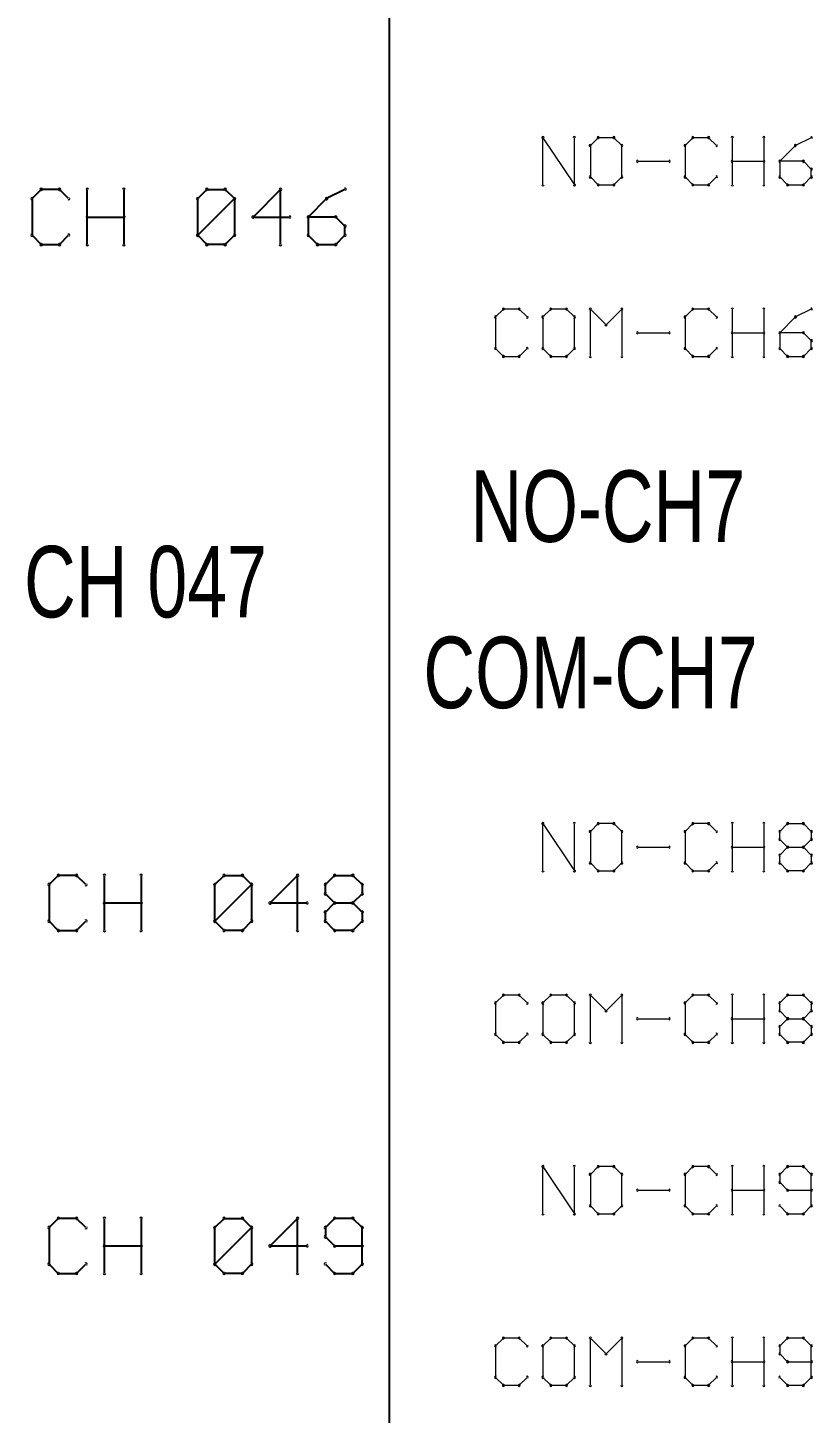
# Paper-space layout 'OUTPUT MODULE' of a CAD drawing. Header units: inches. Extents: x 0.9 to 16.5, y 0.5 to 10.7.
# Drawn here: x 3.678 to 4.593, y 4.04 to 5.656 of the extents above; entities that cross this region are included whole.
import ezdxf

# ---------------------------------------------------------------- set-up
doc = ezdxf.new("R2010")
doc.units = ezdxf.units.IN
doc.header["$MEASUREMENT"] = 0
doc.layers.add('94', color=14, linetype='Continuous')
doc.layers.add('TEXT', color=4, linetype='Continuous')
doc.styles.add('SLDTEXTSTYLE2', font='TXT', dxfattribs={"width": 0.75})

psp = doc.layouts.new('OUTPUT MODULE')

# ---------------------------------------------------------------- linework, layer by layer
at = {"layer": '94', "lineweight": 25}
psp.add_line((4.1, 3.6), (4.1, 7.6), dxfattribs=at)
at = {"layer": 'TEXT', "lineweight": 18}
for p, q in [((4.279, 5.4725), (4.279, 5.5275)), ((4.279, 5.5275), (4.3157, 5.4725)), ((4.3157, 5.4725), (4.3157, 5.5275)), ((4.3434, 5.5275), (4.3343, 5.5184)), ((4.3618, 5.5275), (4.3434, 5.5275)), ((4.371, 5.5184), (4.3618, 5.5275)), ((4.4539, 5.5275), (4.4448, 5.5184)), ((4.4723, 5.5275), (4.4539, 5.5275)), ((4.4815, 5.5184), (4.4723, 5.5275)), ((4.5, 5.4725), (4.5, 5.5275)), ((4.5367, 5.5275), (4.5367, 5.4725)), ((4.592, 5.5275), (4.5736, 5.5184)), ((4.3343, 5.5184), (4.3343, 5.4817)), ((4.371, 5.4817), (4.371, 5.5184)), ((4.4448, 5.5184), (4.4448, 5.4817)), ((4.5736, 5.5184), (4.5553, 5.5)), ((4.3895, 5.5), (4.4262, 5.5)), ((4.5, 5.5), (4.5367, 5.5)), ((4.5553, 5.5), (4.5553, 5.4817)), ((4.5828, 5.5), (4.5553, 5.5)), ((4.592, 5.4908), (4.5828, 5.5)), ((4.3343, 5.4817), (4.3434, 5.4725)), ((4.3618, 5.4725), (4.371, 5.4817)), ((4.4448, 5.4817), (4.4539, 5.4725)), ((4.4723, 5.4725), (4.4815, 5.4817)), ((4.5553, 5.4817), (4.5644, 5.4725)), ((4.5828, 5.4725), (4.592, 5.4817)), ((4.592, 5.4817), (4.592, 5.4908)), ((4.3434, 5.4725), (4.3618, 5.4725)), ((4.4539, 5.4725), (4.4723, 5.4725)), ((4.5644, 5.4725), (4.5828, 5.4725)), ((4.2329, 5.3275), (4.2238, 5.3184)), ((4.2238, 5.3184), (4.2238, 5.2817)), ((4.2513, 5.3275), (4.2329, 5.3275)), ((4.2605, 5.3184), (4.2513, 5.3275)), ((4.2882, 5.3275), (4.279, 5.3184)), ((4.279, 5.3184), (4.279, 5.2817)), ((4.3065, 5.3275), (4.2882, 5.3275)), ((4.3157, 5.3184), (4.3065, 5.3275)), ((4.3157, 5.2817), (4.3157, 5.3184)), ((4.3343, 5.2725), (4.3343, 5.3275)), ((4.3343, 5.3275), (4.3526, 5.3092)), ((4.3526, 5.3092), (4.371, 5.3275)), ((4.371, 5.3275), (4.371, 5.2725)), ((4.4539, 5.3275), (4.4448, 5.3184)), ((4.4448, 5.3184), (4.4448, 5.2817)), ((4.4723, 5.3275), (4.4539, 5.3275)), ((4.4815, 5.3184), (4.4723, 5.3275)), ((4.5, 5.2725), (4.5, 5.3275)), ((4.5367, 5.3275), (4.5367, 5.2725)), ((4.5736, 5.3184), (4.5553, 5.3)), ((4.592, 5.3275), (4.5736, 5.3184)), ((4.3895, 5.3), (4.4262, 5.3)), ((4.5, 5.3), (4.5367, 5.3)), ((4.5553, 5.3), (4.5553, 5.2817)), ((4.5828, 5.3), (4.5553, 5.3)), ((4.592, 5.2908), (4.5828, 5.3)), ((4.592, 5.2817), (4.592, 5.2908)), ((4.2238, 5.2817), (4.2329, 5.2725)), ((4.2329, 5.2725), (4.2513, 5.2725)), ((4.2513, 5.2725), (4.2605, 5.2817)), ((4.279, 5.2817), (4.2882, 5.2725)), ((4.2882, 5.2725), (4.3065, 5.2725)), ((4.3065, 5.2725), (4.3157, 5.2817)), ((4.4448, 5.2817), (4.4539, 5.2725)), ((4.4539, 5.2725), (4.4723, 5.2725)), ((4.4723, 5.2725), (4.4815, 5.2817)), ((4.5553, 5.2817), (4.5644, 5.2725)), ((4.5644, 5.2725), (4.5828, 5.2725)), ((4.5828, 5.2725), (4.592, 5.2817)), ((4.279, 4.6725), (4.279, 4.7275)), ((4.279, 4.7275), (4.3157, 4.6725)), ((4.3157, 4.6725), (4.3157, 4.7275)), ((4.3434, 4.7275), (4.3343, 4.7184)), ((4.3618, 4.7275), (4.3434, 4.7275)), ((4.371, 4.7184), (4.3618, 4.7275)), ((4.4539, 4.7275), (4.4448, 4.7184)), ((4.4723, 4.7275), (4.4539, 4.7275)), ((4.4815, 4.7184), (4.4723, 4.7275)), ((4.5, 4.6725), (4.5, 4.7275)), ((4.5367, 4.7275), (4.5367, 4.6725)), ((4.5553, 4.7184), (4.5644, 4.7275)), ((4.5644, 4.7275), (4.5828, 4.7275)), ((4.5828, 4.7275), (4.592, 4.7184)), ((4.3343, 4.7184), (4.3343, 4.6817)), ((4.371, 4.6817), (4.371, 4.7184)), ((4.4448, 4.7184), (4.4448, 4.6817)), ((4.5553, 4.7092), (4.5553, 4.7184)), ((4.5644, 4.7), (4.5553, 4.7092)), ((4.592, 4.7092), (4.5828, 4.7)), ((4.592, 4.7184), (4.592, 4.7092)), ((4.3895, 4.7), (4.4262, 4.7)), ((4.5, 4.7), (4.5367, 4.7)), ((4.5553, 4.6908), (4.5644, 4.7)), ((4.5553, 4.6817), (4.5553, 4.6908)), ((4.5644, 4.7), (4.5828, 4.7)), ((4.5828, 4.7), (4.592, 4.6908)), ((4.592, 4.6908), (4.592, 4.6817)), ((4.3343, 4.6817), (4.3434, 4.6725)), ((4.3434, 4.6725), (4.3618, 4.6725)), ((4.3618, 4.6725), (4.371, 4.6817)), ((4.4448, 4.6817), (4.4539, 4.6725)), ((4.4539, 4.6725), (4.4723, 4.6725)), ((4.4723, 4.6725), (4.4815, 4.6817)), ((4.5644, 4.6725), (4.5553, 4.6817)), ((4.5828, 4.6725), (4.5644, 4.6725)), ((4.592, 4.6817), (4.5828, 4.6725)), ((4.2329, 4.5275), (4.2238, 4.5184)), ((4.2513, 4.5275), (4.2329, 4.5275)), ((4.2605, 4.5184), (4.2513, 4.5275)), ((4.2882, 4.5275), (4.279, 4.5184)), ((4.3065, 4.5275), (4.2882, 4.5275)), ((4.3157, 4.5184), (4.3065, 4.5275)), ((4.3343, 4.4725), (4.3343, 4.5275)), ((4.3343, 4.5275), (4.3526, 4.5092)), ((4.3526, 4.5092), (4.371, 4.5275)), ((4.371, 4.5275), (4.371, 4.4725)), ((4.4539, 4.5275), (4.4448, 4.5184)), ((4.4723, 4.5275), (4.4539, 4.5275)), ((4.4815, 4.5184), (4.4723, 4.5275)), ((4.5, 4.4725), (4.5, 4.5275)), ((4.5367, 4.5275), (4.5367, 4.4725)), ((4.5553, 4.5184), (4.5644, 4.5275)), ((4.5644, 4.5275), (4.5828, 4.5275)), ((4.5828, 4.5275), (4.592, 4.5184)), ((4.2238, 4.5184), (4.2238, 4.4817)), ((4.279, 4.5184), (4.279, 4.4817)), ((4.3157, 4.4817), (4.3157, 4.5184)), ((4.4448, 4.5184), (4.4448, 4.4817)), ((4.5553, 4.5092), (4.5553, 4.5184)), ((4.5644, 4.5), (4.5553, 4.5092)), ((4.592, 4.5092), (4.5828, 4.5)), ((4.592, 4.5184), (4.592, 4.5092)), ((4.3895, 4.5), (4.4262, 4.5)), ((4.5, 4.5), (4.5367, 4.5)), ((4.5553, 4.4908), (4.5644, 4.5)), ((4.5644, 4.5), (4.5828, 4.5)), ((4.5828, 4.5), (4.592, 4.4908)), ((4.2238, 4.4817), (4.2329, 4.4725)), ((4.2513, 4.4725), (4.2605, 4.4817)), ((4.279, 4.4817), (4.2882, 4.4725)), ((4.3065, 4.4725), (4.3157, 4.4817)), ((4.4448, 4.4817), (4.4539, 4.4725)), ((4.4723, 4.4725), (4.4815, 4.4817)), ((4.5553, 4.4817), (4.5553, 4.4908)), ((4.5644, 4.4725), (4.5553, 4.4817)), ((4.592, 4.4817), (4.5828, 4.4725)), ((4.592, 4.4908), (4.592, 4.4817)), ((4.2329, 4.4725), (4.2513, 4.4725)), ((4.2882, 4.4725), (4.3065, 4.4725)), ((4.4539, 4.4725), (4.4723, 4.4725)), ((4.5828, 4.4725), (4.5644, 4.4725)), ((4.279, 4.2725), (4.279, 4.3275)), ((4.279, 4.3275), (4.3157, 4.2725)), ((4.3157, 4.2725), (4.3157, 4.3275)), ((4.3434, 4.3275), (4.3343, 4.3184)), ((4.3343, 4.3184), (4.3343, 4.2817)), ((4.3618, 4.3275), (4.3434, 4.3275)), ((4.371, 4.3184), (4.3618, 4.3275)), ((4.371, 4.2817), (4.371, 4.3184)), ((4.4539, 4.3275), (4.4448, 4.3184)), ((4.4448, 4.3184), (4.4448, 4.2817)), ((4.4723, 4.3275), (4.4539, 4.3275)), ((4.4815, 4.3184), (4.4723, 4.3275)), ((4.5, 4.2725), (4.5, 4.3275)), ((4.5367, 4.3275), (4.5367, 4.2725)), ((4.5644, 4.3275), (4.5553, 4.3184)), ((4.5553, 4.3184), (4.5553, 4.3092)), ((4.5828, 4.3275), (4.5644, 4.3275)), ((4.592, 4.3184), (4.5828, 4.3275)), ((4.592, 4.2817), (4.592, 4.3184)), ((4.3895, 4.3), (4.4262, 4.3)), ((4.5, 4.3), (4.5367, 4.3)), ((4.5553, 4.3092), (4.5644, 4.3)), ((4.5644, 4.3), (4.592, 4.3)), ((4.3343, 4.2817), (4.3434, 4.2725)), ((4.3434, 4.2725), (4.3618, 4.2725)), ((4.3618, 4.2725), (4.371, 4.2817)), ((4.4448, 4.2817), (4.4539, 4.2725)), ((4.4539, 4.2725), (4.4723, 4.2725)), ((4.4723, 4.2725), (4.4815, 4.2817)), ((4.5553, 4.2817), (4.5644, 4.2725)), ((4.5644, 4.2725), (4.5828, 4.2725)), ((4.5828, 4.2725), (4.592, 4.2817)), ((4.2329, 4.1275), (4.2238, 4.1184)), ((4.2513, 4.1275), (4.2329, 4.1275)), ((4.2605, 4.1184), (4.2513, 4.1275)), ((4.2882, 4.1275), (4.279, 4.1184)), ((4.3065, 4.1275), (4.2882, 4.1275)), ((4.3157, 4.1184), (4.3065, 4.1275)), ((4.3343, 4.0725), (4.3343, 4.1275)), ((4.3343, 4.1275), (4.3526, 4.1092)), ((4.3526, 4.1092), (4.371, 4.1275)), ((4.371, 4.1275), (4.371, 4.0725)), ((4.4539, 4.1275), (4.4448, 4.1184)), ((4.4723, 4.1275), (4.4539, 4.1275)), ((4.4815, 4.1184), (4.4723, 4.1275)), ((4.5, 4.0725), (4.5, 4.1275)), ((4.5367, 4.1275), (4.5367, 4.0725)), ((4.5644, 4.1275), (4.5553, 4.1184)), ((4.5828, 4.1275), (4.5644, 4.1275)), ((4.592, 4.1184), (4.5828, 4.1275)), ((4.2238, 4.1184), (4.2238, 4.0817)), ((4.279, 4.1184), (4.279, 4.0817)), ((4.3157, 4.0817), (4.3157, 4.1184)), ((4.4448, 4.1184), (4.4448, 4.0817)), ((4.5553, 4.1184), (4.5553, 4.1092)), ((4.5553, 4.1092), (4.5644, 4.1)), ((4.592, 4.0817), (4.592, 4.1184)), ((4.3895, 4.1), (4.4262, 4.1)), ((4.5, 4.1), (4.5367, 4.1)), ((4.5644, 4.1), (4.592, 4.1)), ((4.2238, 4.0817), (4.2329, 4.0725)), ((4.2329, 4.0725), (4.2513, 4.0725)), ((4.2513, 4.0725), (4.2605, 4.0817)), ((4.279, 4.0817), (4.2882, 4.0725)), ((4.2882, 4.0725), (4.3065, 4.0725)), ((4.3065, 4.0725), (4.3157, 4.0817)), ((4.4448, 4.0817), (4.4539, 4.0725)), ((4.4539, 4.0725), (4.4723, 4.0725)), ((4.4723, 4.0725), (4.4815, 4.0817)), ((4.5553, 4.0817), (4.5644, 4.0725)), ((4.5644, 4.0725), (4.5828, 4.0725)), ((4.5828, 4.0725), (4.592, 4.0817))]:
    psp.add_line(p, q, dxfattribs=at)
at = {"layer": 'TEXT', "lineweight": 25}
for p, q in [((3.6937, 5.4671), (3.683, 5.4564)), ((3.715, 5.4671), (3.6937, 5.4671)), ((3.7257, 5.4564), (3.715, 5.4671)), ((3.7475, 5.403), (3.7475, 5.4671)), ((3.7902, 5.4671), (3.7902, 5.403)), ((3.8764, 5.4564), (3.887, 5.4671)), ((3.887, 5.4671), (3.9084, 5.4671)), ((3.9084, 5.4671), (3.9191, 5.4564)), ((3.9728, 5.4671), (3.9408, 5.435)), ((3.9728, 5.403), (3.9728, 5.4671)), ((4.048, 5.4671), (4.0266, 5.4564)), ((3.683, 5.4564), (3.683, 5.4137)), ((3.8764, 5.4137), (3.8764, 5.4564)), ((3.8764, 5.4137), (3.9191, 5.4564)), ((3.9191, 5.4564), (3.9191, 5.4137)), ((4.0266, 5.4564), (4.0053, 5.435)), ((3.7475, 5.435), (3.7902, 5.435)), ((3.9408, 5.435), (3.9835, 5.435)), ((4.0053, 5.435), (4.0053, 5.4137)), ((4.0373, 5.435), (4.0053, 5.435)), ((4.048, 5.4244), (4.0373, 5.435)), ((3.683, 5.4137), (3.6937, 5.403)), ((3.715, 5.403), (3.7257, 5.4137)), ((3.887, 5.403), (3.8764, 5.4137)), ((3.9191, 5.4137), (3.9084, 5.403)), ((4.0053, 5.4137), (4.016, 5.403)), ((4.0373, 5.403), (4.048, 5.4137)), ((4.048, 5.4137), (4.048, 5.4244)), ((3.6937, 5.403), (3.715, 5.403)), ((3.9084, 5.403), (3.887, 5.403)), ((4.016, 5.403), (4.0373, 5.403)), ((3.7137, 4.6671), (3.703, 4.6564)), ((3.703, 4.6564), (3.703, 4.6137)), ((3.735, 4.6671), (3.7137, 4.6671)), ((3.7457, 4.6564), (3.735, 4.6671)), ((3.7675, 4.603), (3.7675, 4.6671)), ((3.8102, 4.6671), (3.8102, 4.603)), ((3.8964, 4.6564), (3.907, 4.6671)), ((3.8964, 4.6137), (3.8964, 4.6564)), ((3.8964, 4.6137), (3.9391, 4.6564)), ((3.907, 4.6671), (3.9284, 4.6671)), ((3.9284, 4.6671), (3.9391, 4.6564)), ((3.9391, 4.6564), (3.9391, 4.6137)), ((3.9928, 4.6671), (3.9608, 4.635)), ((3.9928, 4.603), (3.9928, 4.6671)), ((4.0253, 4.6564), (4.036, 4.6671)), ((4.0253, 4.6457), (4.0253, 4.6564)), ((4.036, 4.6671), (4.0573, 4.6671)), ((4.0573, 4.6671), (4.068, 4.6564)), ((4.068, 4.6564), (4.068, 4.6457)), ((4.036, 4.635), (4.0253, 4.6457)), ((4.068, 4.6457), (4.0573, 4.635)), ((3.7675, 4.635), (3.8102, 4.635)), ((3.9608, 4.635), (4.0035, 4.635)), ((4.0253, 4.6244), (4.036, 4.635)), ((4.0253, 4.6137), (4.0253, 4.6244)), ((4.036, 4.635), (4.0573, 4.635)), ((4.0573, 4.635), (4.068, 4.6244)), ((4.068, 4.6244), (4.068, 4.6137)), ((3.703, 4.6137), (3.7137, 4.603)), ((3.735, 4.603), (3.7457, 4.6137)), ((3.907, 4.603), (3.8964, 4.6137)), ((3.9391, 4.6137), (3.9284, 4.603)), ((4.036, 4.603), (4.0253, 4.6137)), ((4.068, 4.6137), (4.0573, 4.603)), ((3.7137, 4.603), (3.735, 4.603)), ((3.9284, 4.603), (3.907, 4.603)), ((4.0573, 4.603), (4.036, 4.603)), ((3.7137, 4.2671), (3.703, 4.2564)), ((3.735, 4.2671), (3.7137, 4.2671)), ((3.7457, 4.2564), (3.735, 4.2671)), ((3.7675, 4.203), (3.7675, 4.2671)), ((3.8102, 4.2671), (3.8102, 4.203)), ((3.8964, 4.2564), (3.907, 4.2671)), ((3.907, 4.2671), (3.9284, 4.2671)), ((3.9284, 4.2671), (3.9391, 4.2564)), ((3.9928, 4.2671), (3.9608, 4.235)), ((3.9928, 4.203), (3.9928, 4.2671)), ((4.036, 4.2671), (4.0253, 4.2564)), ((4.0573, 4.2671), (4.036, 4.2671)), ((4.068, 4.2564), (4.0573, 4.2671)), ((3.703, 4.2564), (3.703, 4.2137)), ((3.8964, 4.2137), (3.8964, 4.2564)), ((3.8964, 4.2137), (3.9391, 4.2564)), ((3.9391, 4.2564), (3.9391, 4.2137)), ((4.0253, 4.2564), (4.0253, 4.2457)), ((4.068, 4.2137), (4.068, 4.2564)), ((3.7675, 4.235), (3.8102, 4.235)), ((3.9608, 4.235), (4.0035, 4.235)), ((4.0253, 4.2457), (4.036, 4.235)), ((4.036, 4.235), (4.068, 4.235)), ((3.703, 4.2137), (3.7137, 4.203)), ((3.7137, 4.203), (3.735, 4.203)), ((3.735, 4.203), (3.7457, 4.2137)), ((3.907, 4.203), (3.8964, 4.2137)), ((3.9284, 4.203), (3.907, 4.203)), ((3.9391, 4.2137), (3.9284, 4.203)), ((4.0253, 4.2137), (4.036, 4.203)), ((4.036, 4.203), (4.0573, 4.203)), ((4.0573, 4.203), (4.068, 4.2137))]:
    psp.add_line(p, q, dxfattribs=at)
at = {"layer": 'TEXT', "lineweight": 18}
for centre, radius, start, end in [((4.279, 5.5275), 0.00125, 0, 180), ((4.279, 5.5275), 0.00125, 33.6774, 213.6774), ((4.3157, 5.5275), 0.00125, 0, 180), ((4.3434, 5.5275), 0.00125, 90, 270), ((4.3434, 5.5275), 0.00125, 315, 135), ((4.3618, 5.5275), 0.00125, 45.0162, 225.0162), ((4.3618, 5.5275), 0.00125, 270, 90), ((4.4539, 5.5275), 0.00125, 90, 270), ((4.4539, 5.5275), 0.00125, 315, 135), ((4.4723, 5.5275), 0.00125, 45, 225), ((4.4723, 5.5275), 0.00125, 270, 90), ((4.5, 5.5275), 0.00125, 0, 180), ((4.5367, 5.5275), 0.00125, 0, 180), ((4.592, 5.5275), 0.00125, 296.5651, 116.5651), ((4.3343, 5.5184), 0.00125, 0, 180), ((4.3343, 5.5184), 0.00125, 135.0162, 315.0162), ((4.371, 5.5184), 0.00125, 0, 180), ((4.371, 5.5184), 0.00125, 224.9838, 44.9838), ((4.4448, 5.5184), 0.00125, 0, 180), ((4.4448, 5.5184), 0.00125, 135.0162, 315.0162), ((4.4815, 5.5184), 0.00125, 224.9838, 44.9838), ((4.5736, 5.5184), 0.00125, 116.5855, 296.5855), ((4.5736, 5.5184), 0.00125, 315, 135), ((4.3895, 5.5), 0.00125, 90, 270), ((4.4262, 5.5), 0.00125, 270, 90), ((4.5, 5.5), 0.00125, 90, 270), ((4.5367, 5.5), 0.00125, 270, 90), ((4.5553, 5.5), 0.00125, 0, 180), ((4.5553, 5.5), 0.00125, 90, 270), ((4.5553, 5.5), 0.00125, 135, 315), ((4.5828, 5.5), 0.00125, 44.9838, 224.9838), ((4.5828, 5.5), 0.00125, 270, 90), ((4.3343, 5.4817), 0.00125, 44.9838, 224.9838), ((4.3343, 5.4817), 0.00125, 180, 0), ((4.371, 5.4817), 0.00125, 180, 0), ((4.371, 5.4817), 0.00125, 315.0162, 135.0162), ((4.4448, 5.4817), 0.00125, 44.9838, 224.9838), ((4.4448, 5.4817), 0.00125, 180, 0), ((4.4815, 5.4817), 0.00125, 315.0162, 135.0162), ((4.5553, 5.4817), 0.00125, 45, 225), ((4.5553, 5.4817), 0.00125, 180, 0), ((4.592, 5.4908), 0.00125, 0, 180), ((4.592, 5.4817), 0.00125, 180, 0), ((4.592, 5.4908), 0.00125, 225.0162, 45.0162), ((4.592, 5.4817), 0.00125, 315, 135), ((3.6937, 5.4671), 0.0015, 90, 270), ((3.6937, 5.4671), 0.0015, 315, 135), ((3.715, 5.4671), 0.0015, 45, 225), ((3.715, 5.4671), 0.0015, 270, 90), ((3.7475, 5.4671), 0.0015, 0, 180), ((3.7902, 5.4671), 0.0015, 0, 180), ((3.887, 5.4671), 0.0015, 90, 270), ((3.887, 5.4671), 0.0015, 315, 135), ((3.9084, 5.4671), 0.0015, 45, 225), ((3.9084, 5.4671), 0.0015, 270, 90), ((3.9728, 5.4671), 0.0015, 0, 180), ((3.9728, 5.4671), 0.0015, 315, 135), ((4.048, 5.4671), 0.0015, 296.5736, 116.5736), ((4.279, 5.4725), 0.00125, 180, 0), ((4.3157, 5.4725), 0.00125, 180, 0), ((4.3157, 5.4725), 0.00125, 213.6774, 33.6774), ((4.3434, 5.4725), 0.00125, 90, 270), ((4.3434, 5.4725), 0.00125, 225, 45), ((4.3618, 5.4725), 0.00125, 134.9838, 314.9838), ((4.3618, 5.4725), 0.00125, 270, 90), ((4.4539, 5.4725), 0.00125, 90, 270), ((4.4539, 5.4725), 0.00125, 225, 45), ((4.4723, 5.4725), 0.00125, 135, 315), ((4.4723, 5.4725), 0.00125, 270, 90), ((4.5, 5.4725), 0.00125, 180, 0), ((4.5367, 5.4725), 0.00125, 180, 0), ((4.5644, 5.4725), 0.00125, 90, 270), ((4.5644, 5.4725), 0.00125, 225, 45), ((4.5828, 5.4725), 0.00125, 135, 315), ((4.5828, 5.4725), 0.00125, 270, 90), ((3.683, 5.4564), 0.0015, 0, 180), ((3.683, 5.4564), 0.0015, 135, 315), ((3.7257, 5.4564), 0.0015, 225, 45), ((3.8764, 5.4564), 0.0015, 0, 180), ((3.8764, 5.4564), 0.0015, 135, 315), ((3.9191, 5.4564), 0.0015, 0, 180), ((3.9191, 5.4564), 0.0015, 315, 135), ((3.9191, 5.4564), 0.0015, 225, 45), ((4.0266, 5.4564), 0.0015, 116.548, 296.548), ((4.0266, 5.4564), 0.0015, 314.9865, 134.9865), ((3.7475, 5.435), 0.0015, 90, 270), ((3.7902, 5.435), 0.0015, 270, 90), ((3.9408, 5.435), 0.0015, 90, 270), ((3.9408, 5.435), 0.0015, 135.0135, 315.0135), ((3.9835, 5.435), 0.0015, 270, 90), ((4.0053, 5.435), 0.0015, 0, 180), ((4.0053, 5.435), 0.0015, 90, 270), ((4.0053, 5.435), 0.0015, 135.0135, 315.0135), ((4.0373, 5.435), 0.0015, 45, 225), ((4.0373, 5.435), 0.0015, 270, 90), ((3.683, 5.4137), 0.0015, 44.9865, 224.9865), ((3.683, 5.4137), 0.0015, 180, 0), ((3.7257, 5.4137), 0.0015, 315.0135, 135.0135), ((3.8764, 5.4137), 0.0015, 44.9865, 224.9865), ((3.8764, 5.4137), 0.0015, 135.0135, 315.0135), ((3.8764, 5.4137), 0.0015, 180, 0), ((3.9191, 5.4137), 0.0015, 180, 0), ((3.9191, 5.4137), 0.0015, 315.0135, 135.0135), ((4.0053, 5.4137), 0.0015, 44.9865, 224.9865), ((4.0053, 5.4137), 0.0015, 180, 0), ((4.048, 5.4244), 0.0015, 0, 180), ((4.048, 5.4137), 0.0015, 180, 0), ((4.048, 5.4244), 0.0015, 224.9865, 44.9865), ((4.048, 5.4137), 0.0015, 315.0135, 135.0135), ((3.6937, 5.403), 0.0015, 90, 270), ((3.6937, 5.403), 0.0015, 225.0135, 45.0135), ((3.715, 5.403), 0.0015, 134.9865, 314.9865), ((3.715, 5.403), 0.0015, 270, 90), ((3.7475, 5.403), 0.0015, 180, 0), ((3.7902, 5.403), 0.0015, 180, 0), ((3.887, 5.403), 0.0015, 90, 270), ((3.887, 5.403), 0.0015, 225.0135, 45.0135), ((3.9084, 5.403), 0.0015, 134.9865, 314.9865), ((3.9084, 5.403), 0.0015, 270, 90), ((3.9728, 5.403), 0.0015, 180, 0), ((4.016, 5.403), 0.0015, 90, 270), ((4.016, 5.403), 0.0015, 225.0135, 45.0135), ((4.0373, 5.403), 0.0015, 134.9865, 314.9865), ((4.0373, 5.403), 0.0015, 270, 90), ((4.2238, 5.3184), 0.00125, 0, 180), ((4.2238, 5.3184), 0.00125, 135, 315), ((4.2329, 5.3275), 0.00125, 90, 270), ((4.2329, 5.3275), 0.00125, 315, 135), ((4.2513, 5.3275), 0.00125, 45, 225), ((4.2513, 5.3275), 0.00125, 270, 90), ((4.2605, 5.3184), 0.00125, 225, 45), ((4.279, 5.3184), 0.00125, 0, 180), ((4.279, 5.3184), 0.00125, 135.0162, 315.0162), ((4.2882, 5.3275), 0.00125, 90, 270), ((4.2882, 5.3275), 0.00125, 315, 135), ((4.3065, 5.3275), 0.00125, 45, 225), ((4.3065, 5.3275), 0.00125, 270, 90), ((4.3157, 5.3184), 0.00125, 0, 180), ((4.3157, 5.3184), 0.00125, 224.9838, 44.9838), ((4.3343, 5.3275), 0.00125, 0, 180), ((4.3343, 5.3275), 0.00125, 45, 225), ((4.371, 5.3275), 0.00125, 0, 180), ((4.371, 5.3275), 0.00125, 315, 135), ((4.4448, 5.3184), 0.00125, 0, 180), ((4.4448, 5.3184), 0.00125, 135.0162, 315.0162), ((4.4539, 5.3275), 0.00125, 90, 270), ((4.4539, 5.3275), 0.00125, 315, 135), ((4.4723, 5.3275), 0.00125, 45, 225), ((4.4723, 5.3275), 0.00125, 270, 90), ((4.4815, 5.3184), 0.00125, 224.9838, 44.9838), ((4.5, 5.3275), 0.00125, 0, 180), ((4.5367, 5.3275), 0.00125, 0, 180), ((4.5736, 5.3184), 0.00125, 116.5855, 296.5855), ((4.5736, 5.3184), 0.00125, 315, 135), ((4.592, 5.3275), 0.00125, 296.5651, 116.5651), ((4.3526, 5.3092), 0.00125, 135, 315), ((4.3526, 5.3092), 0.00125, 225, 45), ((4.3895, 5.3), 0.00125, 90, 270), ((4.4262, 5.3), 0.00125, 270, 90), ((4.5, 5.3), 0.00125, 90, 270), ((4.5367, 5.3), 0.00125, 270, 90), ((4.5553, 5.3), 0.00125, 0, 180), ((4.5553, 5.3), 0.00125, 90, 270), ((4.5553, 5.3), 0.00125, 135, 315), ((4.5828, 5.3), 0.00125, 44.9838, 224.9838), ((4.5828, 5.3), 0.00125, 270, 90), ((4.592, 5.2908), 0.00125, 0, 180), ((4.592, 5.2908), 0.00125, 225.0162, 45.0162), ((4.2238, 5.2817), 0.00125, 45, 225), ((4.2238, 5.2817), 0.00125, 180, 0), ((4.2329, 5.2725), 0.00125, 90, 270), ((4.2329, 5.2725), 0.00125, 225, 45), ((4.2513, 5.2725), 0.00125, 135, 315), ((4.2513, 5.2725), 0.00125, 270, 90), ((4.2605, 5.2817), 0.00125, 315, 135), ((4.279, 5.2817), 0.00125, 44.9838, 224.9838), ((4.279, 5.2817), 0.00125, 180, 0), ((4.2882, 5.2725), 0.00125, 90, 270), ((4.2882, 5.2725), 0.00125, 225, 45), ((4.3065, 5.2725), 0.00125, 135, 315), ((4.3065, 5.2725), 0.00125, 270, 90), ((4.3157, 5.2817), 0.00125, 180, 0), ((4.3157, 5.2817), 0.00125, 315.0162, 135.0162), ((4.3343, 5.2725), 0.00125, 180, 0), ((4.371, 5.2725), 0.00125, 180, 0), ((4.4448, 5.2817), 0.00125, 44.9838, 224.9838), ((4.4448, 5.2817), 0.00125, 180, 0), ((4.4539, 5.2725), 0.00125, 90, 270), ((4.4539, 5.2725), 0.00125, 225, 45), ((4.4723, 5.2725), 0.00125, 135, 315), ((4.4723, 5.2725), 0.00125, 270, 90), ((4.4815, 5.2817), 0.00125, 315.0162, 135.0162), ((4.5, 5.2725), 0.00125, 180, 0), ((4.5367, 5.2725), 0.00125, 180, 0), ((4.5553, 5.2817), 0.00125, 45, 225), ((4.5553, 5.2817), 0.00125, 180, 0), ((4.5644, 5.2725), 0.00125, 90, 270), ((4.5644, 5.2725), 0.00125, 225, 45), ((4.5828, 5.2725), 0.00125, 135, 315), ((4.5828, 5.2725), 0.00125, 270, 90), ((4.592, 5.2817), 0.00125, 180, 0), ((4.592, 5.2817), 0.00125, 315, 135), ((4.279, 4.7275), 0.00125, 0, 180), ((4.279, 4.7275), 0.00125, 33.6774, 213.6774), ((4.3157, 4.7275), 0.00125, 0, 180), ((4.3343, 4.7184), 0.00125, 0, 180), ((4.3343, 4.7184), 0.00125, 135.0162, 315.0162), ((4.3434, 4.7275), 0.00125, 90, 270), ((4.3434, 4.7275), 0.00125, 315, 135), ((4.3618, 4.7275), 0.00125, 45.0162, 225.0162), ((4.3618, 4.7275), 0.00125, 270, 90), ((4.371, 4.7184), 0.00125, 0, 180), ((4.371, 4.7184), 0.00125, 224.9838, 44.9838), ((4.4448, 4.7184), 0.00125, 0, 180), ((4.4448, 4.7184), 0.00125, 135.0162, 315.0162), ((4.4539, 4.7275), 0.00125, 90, 270), ((4.4539, 4.7275), 0.00125, 315, 135), ((4.4723, 4.7275), 0.00125, 45, 225), ((4.4723, 4.7275), 0.00125, 270, 90), ((4.4815, 4.7184), 0.00125, 224.9838, 44.9838), ((4.5, 4.7275), 0.00125, 0, 180), ((4.5367, 4.7275), 0.00125, 0, 180), ((4.5553, 4.7184), 0.00125, 0, 180), ((4.5553, 4.7184), 0.00125, 135, 315), ((4.5644, 4.7275), 0.00125, 90, 270), ((4.5644, 4.7275), 0.00125, 315, 135), ((4.5828, 4.7275), 0.00125, 45, 225), ((4.5828, 4.7275), 0.00125, 270, 90), ((4.592, 4.7184), 0.00125, 0, 180), ((4.592, 4.7184), 0.00125, 225, 45), ((4.5553, 4.7092), 0.00125, 45.0162, 225.0162), ((4.5553, 4.7092), 0.00125, 180, 0), ((4.592, 4.7092), 0.00125, 180, 0), ((4.592, 4.7092), 0.00125, 314.9838, 134.9838), ((4.3895, 4.7), 0.00125, 90, 270), ((4.4262, 4.7), 0.00125, 270, 90), ((4.5, 4.7), 0.00125, 90, 270), ((4.5367, 4.7), 0.00125, 270, 90), ((4.5553, 4.6908), 0.00125, 0, 180), ((4.5553, 4.6908), 0.00125, 134.9838, 314.9838), ((4.5644, 4.7), 0.00125, 90, 270), ((4.5644, 4.7), 0.00125, 315.0162, 135.0162), ((4.5644, 4.7), 0.00125, 224.9838, 44.9838), ((4.5828, 4.7), 0.00125, 44.9838, 224.9838), ((4.5828, 4.7), 0.00125, 135.0162, 315.0162), ((4.5828, 4.7), 0.00125, 270, 90), ((4.592, 4.6908), 0.00125, 0, 180), ((4.592, 4.6908), 0.00125, 225.0162, 45.0162), ((4.279, 4.6725), 0.00125, 180, 0), ((4.3157, 4.6725), 0.00125, 180, 0), ((4.3157, 4.6725), 0.00125, 213.6774, 33.6774), ((4.3343, 4.6817), 0.00125, 44.9838, 224.9838), ((4.3343, 4.6817), 0.00125, 180, 0), ((4.3434, 4.6725), 0.00125, 90, 270), ((4.3434, 4.6725), 0.00125, 225, 45), ((4.3618, 4.6725), 0.00125, 134.9838, 314.9838), ((4.3618, 4.6725), 0.00125, 270, 90), ((4.371, 4.6817), 0.00125, 180, 0), ((4.371, 4.6817), 0.00125, 315.0162, 135.0162), ((4.4448, 4.6817), 0.00125, 44.9838, 224.9838), ((4.4448, 4.6817), 0.00125, 180, 0), ((4.4539, 4.6725), 0.00125, 90, 270), ((4.4539, 4.6725), 0.00125, 225, 45), ((4.4723, 4.6725), 0.00125, 135, 315), ((4.4723, 4.6725), 0.00125, 270, 90), ((4.4815, 4.6817), 0.00125, 315.0162, 135.0162), ((4.5, 4.6725), 0.00125, 180, 0), ((4.5367, 4.6725), 0.00125, 180, 0), ((4.5553, 4.6817), 0.00125, 45, 225), ((4.5553, 4.6817), 0.00125, 180, 0), ((4.5644, 4.6725), 0.00125, 90, 270), ((4.5644, 4.6725), 0.00125, 225, 45), ((4.5828, 4.6725), 0.00125, 135, 315), ((4.5828, 4.6725), 0.00125, 270, 90), ((4.592, 4.6817), 0.00125, 180, 0), ((4.592, 4.6817), 0.00125, 315, 135), ((3.703, 4.6564), 0.0015, 0, 180), ((3.703, 4.6564), 0.0015, 135, 315), ((3.7137, 4.6671), 0.0015, 90, 270), ((3.7137, 4.6671), 0.0015, 315, 135), ((3.735, 4.6671), 0.0015, 45, 225), ((3.735, 4.6671), 0.0015, 270, 90), ((3.7457, 4.6564), 0.0015, 225, 45), ((3.7675, 4.6671), 0.0015, 0, 180), ((3.8102, 4.6671), 0.0015, 0, 180), ((3.8964, 4.6564), 0.0015, 0, 180), ((3.8964, 4.6564), 0.0015, 135, 315), ((3.907, 4.6671), 0.0015, 90, 270), ((3.907, 4.6671), 0.0015, 315, 135), ((3.9284, 4.6671), 0.0015, 45, 225), ((3.9284, 4.6671), 0.0015, 270, 90), ((3.9391, 4.6564), 0.0015, 0, 180), ((3.9391, 4.6564), 0.0015, 315, 135), ((3.9391, 4.6564), 0.0015, 225, 45), ((3.9928, 4.6671), 0.0015, 0, 180), ((3.9928, 4.6671), 0.0015, 315, 135), ((4.0253, 4.6564), 0.0015, 0, 180), ((4.0253, 4.6564), 0.0015, 135, 315), ((4.036, 4.6671), 0.0015, 90, 270), ((4.036, 4.6671), 0.0015, 315, 135), ((4.0573, 4.6671), 0.0015, 45, 225), ((4.0573, 4.6671), 0.0015, 270, 90), ((4.068, 4.6564), 0.0015, 0, 180), ((4.068, 4.6564), 0.0015, 225, 45), ((4.0253, 4.6457), 0.0015, 45, 225), ((4.0253, 4.6457), 0.0015, 180, 0), ((4.068, 4.6457), 0.0015, 180, 0), ((4.068, 4.6457), 0.0015, 315, 135), ((3.7675, 4.635), 0.0015, 90, 270), ((3.8102, 4.635), 0.0015, 270, 90), ((3.9608, 4.635), 0.0015, 90, 270), ((3.9608, 4.635), 0.0015, 135.0135, 315.0135), ((4.0035, 4.635), 0.0015, 270, 90), ((4.0253, 4.6244), 0.0015, 0, 180), ((4.0253, 4.6244), 0.0015, 135.0135, 315.0135), ((4.036, 4.635), 0.0015, 90, 270), ((4.036, 4.635), 0.0015, 315, 135), ((4.036, 4.635), 0.0015, 225, 45), ((4.0573, 4.635), 0.0015, 45, 225), ((4.0573, 4.635), 0.0015, 135, 315), ((4.0573, 4.635), 0.0015, 270, 90), ((4.068, 4.6244), 0.0015, 0, 180), ((4.068, 4.6244), 0.0015, 224.9865, 44.9865), ((3.703, 4.6137), 0.0015, 44.9865, 224.9865), ((3.703, 4.6137), 0.0015, 180, 0), ((3.7457, 4.6137), 0.0015, 315.0135, 135.0135), ((3.8964, 4.6137), 0.0015, 44.9865, 224.9865), ((3.8964, 4.6137), 0.0015, 135.0135, 315.0135), ((3.8964, 4.6137), 0.0015, 180, 0), ((3.9391, 4.6137), 0.0015, 180, 0), ((3.9391, 4.6137), 0.0015, 315.0135, 135.0135), ((4.0253, 4.6137), 0.0015, 44.9865, 224.9865), ((4.0253, 4.6137), 0.0015, 180, 0), ((4.068, 4.6137), 0.0015, 180, 0), ((4.068, 4.6137), 0.0015, 315.0135, 135.0135), ((3.7137, 4.603), 0.0015, 90, 270), ((3.7137, 4.603), 0.0015, 225.0135, 45.0135), ((3.735, 4.603), 0.0015, 134.9865, 314.9865), ((3.735, 4.603), 0.0015, 270, 90), ((3.7675, 4.603), 0.0015, 180, 0), ((3.8102, 4.603), 0.0015, 180, 0), ((3.907, 4.603), 0.0015, 90, 270), ((3.907, 4.603), 0.0015, 225.0135, 45.0135), ((3.9284, 4.603), 0.0015, 134.9865, 314.9865), ((3.9284, 4.603), 0.0015, 270, 90), ((3.9928, 4.603), 0.0015, 180, 0), ((4.036, 4.603), 0.0015, 90, 270), ((4.036, 4.603), 0.0015, 225.0135, 45.0135), ((4.0573, 4.603), 0.0015, 134.9865, 314.9865), ((4.0573, 4.603), 0.0015, 270, 90), ((4.2329, 4.5275), 0.00125, 90, 270), ((4.2329, 4.5275), 0.00125, 315, 135), ((4.2513, 4.5275), 0.00125, 45, 225), ((4.2513, 4.5275), 0.00125, 270, 90), ((4.2882, 4.5275), 0.00125, 90, 270), ((4.2882, 4.5275), 0.00125, 315, 135), ((4.3065, 4.5275), 0.00125, 45, 225), ((4.3065, 4.5275), 0.00125, 270, 90), ((4.3343, 4.5275), 0.00125, 0, 180), ((4.3343, 4.5275), 0.00125, 45, 225), ((4.371, 4.5275), 0.00125, 0, 180), ((4.371, 4.5275), 0.00125, 315, 135), ((4.4539, 4.5275), 0.00125, 90, 270), ((4.4539, 4.5275), 0.00125, 315, 135), ((4.4723, 4.5275), 0.00125, 45, 225), ((4.4723, 4.5275), 0.00125, 270, 90), ((4.5, 4.5275), 0.00125, 0, 180), ((4.5367, 4.5275), 0.00125, 0, 180), ((4.5644, 4.5275), 0.00125, 90, 270), ((4.5644, 4.5275), 0.00125, 315, 135), ((4.5828, 4.5275), 0.00125, 45, 225), ((4.5828, 4.5275), 0.00125, 270, 90), ((4.2238, 4.5184), 0.00125, 0, 180), ((4.2238, 4.5184), 0.00125, 135, 315), ((4.2605, 4.5184), 0.00125, 225, 45), ((4.279, 4.5184), 0.00125, 0, 180), ((4.279, 4.5184), 0.00125, 135.0162, 315.0162), ((4.3157, 4.5184), 0.00125, 0, 180), ((4.3157, 4.5184), 0.00125, 224.9838, 44.9838), ((4.3526, 4.5092), 0.00125, 135, 315), ((4.3526, 4.5092), 0.00125, 225, 45), ((4.4448, 4.5184), 0.00125, 0, 180), ((4.4448, 4.5184), 0.00125, 135.0162, 315.0162), ((4.4815, 4.5184), 0.00125, 224.9838, 44.9838), ((4.5553, 4.5184), 0.00125, 0, 180), ((4.5553, 4.5184), 0.00125, 135, 315), ((4.5553, 4.5092), 0.00125, 45.0162, 225.0162), ((4.5553, 4.5092), 0.00125, 180, 0), ((4.592, 4.5184), 0.00125, 0, 180), ((4.592, 4.5092), 0.00125, 180, 0), ((4.592, 4.5184), 0.00125, 225, 45), ((4.592, 4.5092), 0.00125, 314.9838, 134.9838), ((4.3895, 4.5), 0.00125, 90, 270), ((4.4262, 4.5), 0.00125, 270, 90), ((4.5, 4.5), 0.00125, 90, 270), ((4.5367, 4.5), 0.00125, 270, 90), ((4.5644, 4.5), 0.00125, 90, 270), ((4.5644, 4.5), 0.00125, 315.0162, 135.0162), ((4.5644, 4.5), 0.00125, 224.9838, 44.9838), ((4.5828, 4.5), 0.00125, 44.9838, 224.9838), ((4.5828, 4.5), 0.00125, 135.0162, 315.0162), ((4.5828, 4.5), 0.00125, 270, 90), ((4.2238, 4.4817), 0.00125, 45, 225), ((4.2238, 4.4817), 0.00125, 180, 0), ((4.2605, 4.4817), 0.00125, 315, 135), ((4.279, 4.4817), 0.00125, 44.9838, 224.9838), ((4.279, 4.4817), 0.00125, 180, 0), ((4.3157, 4.4817), 0.00125, 180, 0), ((4.3157, 4.4817), 0.00125, 315.0162, 135.0162), ((4.4448, 4.4817), 0.00125, 44.9838, 224.9838), ((4.4448, 4.4817), 0.00125, 180, 0), ((4.4815, 4.4817), 0.00125, 315.0162, 135.0162), ((4.5553, 4.4908), 0.00125, 0, 180), ((4.5553, 4.4908), 0.00125, 134.9838, 314.9838), ((4.5553, 4.4817), 0.00125, 45, 225), ((4.5553, 4.4817), 0.00125, 180, 0), ((4.592, 4.4908), 0.00125, 0, 180), ((4.592, 4.4817), 0.00125, 180, 0), ((4.592, 4.4908), 0.00125, 225.0162, 45.0162), ((4.592, 4.4817), 0.00125, 315, 135), ((4.2329, 4.4725), 0.00125, 90, 270), ((4.2329, 4.4725), 0.00125, 225, 45), ((4.2513, 4.4725), 0.00125, 135, 315), ((4.2513, 4.4725), 0.00125, 270, 90), ((4.2882, 4.4725), 0.00125, 90, 270), ((4.2882, 4.4725), 0.00125, 225, 45), ((4.3065, 4.4725), 0.00125, 135, 315), ((4.3065, 4.4725), 0.00125, 270, 90), ((4.3343, 4.4725), 0.00125, 180, 0), ((4.371, 4.4725), 0.00125, 180, 0), ((4.4539, 4.4725), 0.00125, 90, 270), ((4.4539, 4.4725), 0.00125, 225, 45), ((4.4723, 4.4725), 0.00125, 135, 315), ((4.4723, 4.4725), 0.00125, 270, 90), ((4.5, 4.4725), 0.00125, 180, 0), ((4.5367, 4.4725), 0.00125, 180, 0), ((4.5644, 4.4725), 0.00125, 90, 270), ((4.5644, 4.4725), 0.00125, 225, 45), ((4.5828, 4.4725), 0.00125, 135, 315), ((4.5828, 4.4725), 0.00125, 270, 90), ((4.279, 4.3275), 0.00125, 0, 180), ((4.279, 4.3275), 0.00125, 33.6774, 213.6774), ((4.3157, 4.3275), 0.00125, 0, 180), ((4.3343, 4.3184), 0.00125, 0, 180), ((4.3343, 4.3184), 0.00125, 135.0162, 315.0162), ((4.3434, 4.3275), 0.00125, 90, 270), ((4.3434, 4.3275), 0.00125, 315, 135), ((4.3618, 4.3275), 0.00125, 45.0162, 225.0162), ((4.3618, 4.3275), 0.00125, 270, 90), ((4.371, 4.3184), 0.00125, 0, 180), ((4.371, 4.3184), 0.00125, 224.9838, 44.9838), ((4.4448, 4.3184), 0.00125, 0, 180), ((4.4448, 4.3184), 0.00125, 135.0162, 315.0162), ((4.4539, 4.3275), 0.00125, 90, 270), ((4.4539, 4.3275), 0.00125, 315, 135), ((4.4723, 4.3275), 0.00125, 45, 225), ((4.4723, 4.3275), 0.00125, 270, 90), ((4.4815, 4.3184), 0.00125, 224.9838, 44.9838), ((4.5, 4.3275), 0.00125, 0, 180), ((4.5367, 4.3275), 0.00125, 0, 180), ((4.5553, 4.3184), 0.00125, 0, 180), ((4.5553, 4.3184), 0.00125, 135, 315), ((4.5644, 4.3275), 0.00125, 90, 270), ((4.5644, 4.3275), 0.00125, 315, 135), ((4.5828, 4.3275), 0.00125, 45, 225), ((4.5828, 4.3275), 0.00125, 270, 90), ((4.592, 4.3184), 0.00125, 0, 180), ((4.592, 4.3184), 0.00125, 225, 45), ((4.3895, 4.3), 0.00125, 90, 270), ((4.4262, 4.3), 0.00125, 270, 90), ((4.5, 4.3), 0.00125, 90, 270), ((4.5367, 4.3), 0.00125, 270, 90), ((4.5553, 4.3092), 0.00125, 45.0162, 225.0162), ((4.5553, 4.3092), 0.00125, 180, 0), ((4.5644, 4.3), 0.00125, 90, 270), ((4.5644, 4.3), 0.00125, 224.9838, 44.9838), ((4.592, 4.3), 0.00125, 270, 90), ((4.3343, 4.2817), 0.00125, 44.9838, 224.9838), ((4.371, 4.2817), 0.00125, 315.0162, 135.0162), ((4.4448, 4.2817), 0.00125, 44.9838, 224.9838), ((4.4815, 4.2817), 0.00125, 315.0162, 135.0162), ((4.5553, 4.2817), 0.00125, 45, 225), ((4.592, 4.2817), 0.00125, 315, 135), ((3.7137, 4.2671), 0.0015, 90, 270), ((3.7137, 4.2671), 0.0015, 315, 135), ((3.735, 4.2671), 0.0015, 45, 225), ((3.735, 4.2671), 0.0015, 270, 90), ((3.7675, 4.2671), 0.0015, 0, 180), ((3.8102, 4.2671), 0.0015, 0, 180), ((3.907, 4.2671), 0.0015, 90, 270), ((3.907, 4.2671), 0.0015, 315, 135), ((3.9284, 4.2671), 0.0015, 45, 225), ((3.9284, 4.2671), 0.0015, 270, 90), ((3.9928, 4.2671), 0.0015, 0, 180), ((3.9928, 4.2671), 0.0015, 315, 135), ((4.036, 4.2671), 0.0015, 90, 270), ((4.036, 4.2671), 0.0015, 315, 135), ((4.0573, 4.2671), 0.0015, 45, 225), ((4.0573, 4.2671), 0.0015, 270, 90), ((4.279, 4.2725), 0.00125, 180, 0), ((4.3157, 4.2725), 0.00125, 180, 0), ((4.3157, 4.2725), 0.00125, 213.6774, 33.6774), ((4.3343, 4.2817), 0.00125, 180, 0), ((4.3434, 4.2725), 0.00125, 90, 270), ((4.3434, 4.2725), 0.00125, 225, 45), ((4.3618, 4.2725), 0.00125, 134.9838, 314.9838), ((4.3618, 4.2725), 0.00125, 270, 90), ((4.371, 4.2817), 0.00125, 180, 0), ((4.4448, 4.2817), 0.00125, 180, 0), ((4.4539, 4.2725), 0.00125, 90, 270), ((4.4539, 4.2725), 0.00125, 225, 45), ((4.4723, 4.2725), 0.00125, 135, 315), ((4.4723, 4.2725), 0.00125, 270, 90), ((4.5, 4.2725), 0.00125, 180, 0), ((4.5367, 4.2725), 0.00125, 180, 0), ((4.5644, 4.2725), 0.00125, 90, 270), ((4.5644, 4.2725), 0.00125, 225, 45), ((4.5828, 4.2725), 0.00125, 135, 315), ((4.5828, 4.2725), 0.00125, 270, 90), ((4.592, 4.2817), 0.00125, 180, 0), ((3.703, 4.2564), 0.0015, 0, 180), ((3.703, 4.2564), 0.0015, 135, 315), ((3.7457, 4.2564), 0.0015, 225, 45), ((3.8964, 4.2564), 0.0015, 0, 180), ((3.8964, 4.2564), 0.0015, 135, 315), ((3.9391, 4.2564), 0.0015, 0, 180), ((3.9391, 4.2564), 0.0015, 315, 135), ((3.9391, 4.2564), 0.0015, 225, 45), ((4.0253, 4.2564), 0.0015, 0, 180), ((4.0253, 4.2564), 0.0015, 135, 315), ((4.068, 4.2564), 0.0015, 0, 180), ((4.068, 4.2564), 0.0015, 225, 45), ((3.7675, 4.235), 0.0015, 90, 270), ((3.8102, 4.235), 0.0015, 270, 90), ((3.9608, 4.235), 0.0015, 90, 270), ((3.9608, 4.235), 0.0015, 135.0135, 315.0135), ((4.0035, 4.235), 0.0015, 270, 90), ((4.0253, 4.2457), 0.0015, 45, 225), ((4.0253, 4.2457), 0.0015, 180, 0), ((4.036, 4.235), 0.0015, 90, 270), ((4.036, 4.235), 0.0015, 225, 45), ((4.068, 4.235), 0.0015, 270, 90), ((3.703, 4.2137), 0.0015, 44.9865, 224.9865), ((3.703, 4.2137), 0.0015, 180, 0), ((3.7137, 4.203), 0.0015, 90, 270), ((3.7137, 4.203), 0.0015, 225.0135, 45.0135), ((3.735, 4.203), 0.0015, 134.9865, 314.9865), ((3.735, 4.203), 0.0015, 270, 90), ((3.7457, 4.2137), 0.0015, 315.0135, 135.0135), ((3.7675, 4.203), 0.0015, 180, 0), ((3.8102, 4.203), 0.0015, 180, 0), ((3.8964, 4.2137), 0.0015, 44.9865, 224.9865), ((3.8964, 4.2137), 0.0015, 135.0135, 315.0135), ((3.8964, 4.2137), 0.0015, 180, 0), ((3.907, 4.203), 0.0015, 90, 270), ((3.907, 4.203), 0.0015, 225.0135, 45.0135), ((3.9284, 4.203), 0.0015, 134.9865, 314.9865), ((3.9284, 4.203), 0.0015, 270, 90), ((3.9391, 4.2137), 0.0015, 180, 0), ((3.9391, 4.2137), 0.0015, 315.0135, 135.0135), ((3.9928, 4.203), 0.0015, 180, 0), ((4.0253, 4.2137), 0.0015, 44.9865, 224.9865), ((4.036, 4.203), 0.0015, 90, 270), ((4.036, 4.203), 0.0015, 225.0135, 45.0135), ((4.0573, 4.203), 0.0015, 134.9865, 314.9865), ((4.0573, 4.203), 0.0015, 270, 90), ((4.068, 4.2137), 0.0015, 180, 0), ((4.068, 4.2137), 0.0015, 315.0135, 135.0135), ((4.2329, 4.1275), 0.00125, 90, 270), ((4.2329, 4.1275), 0.00125, 315, 135), ((4.2513, 4.1275), 0.00125, 45, 225), ((4.2513, 4.1275), 0.00125, 270, 90), ((4.2882, 4.1275), 0.00125, 90, 270), ((4.2882, 4.1275), 0.00125, 315, 135), ((4.3065, 4.1275), 0.00125, 45, 225), ((4.3065, 4.1275), 0.00125, 270, 90), ((4.3343, 4.1275), 0.00125, 0, 180), ((4.3343, 4.1275), 0.00125, 45, 225), ((4.371, 4.1275), 0.00125, 0, 180), ((4.371, 4.1275), 0.00125, 315, 135), ((4.4539, 4.1275), 0.00125, 90, 270), ((4.4539, 4.1275), 0.00125, 315, 135), ((4.4723, 4.1275), 0.00125, 45, 225), ((4.4723, 4.1275), 0.00125, 270, 90), ((4.5, 4.1275), 0.00125, 0, 180), ((4.5367, 4.1275), 0.00125, 0, 180), ((4.5644, 4.1275), 0.00125, 90, 270), ((4.5644, 4.1275), 0.00125, 315, 135), ((4.5828, 4.1275), 0.00125, 45, 225), ((4.5828, 4.1275), 0.00125, 270, 90), ((4.2238, 4.1184), 0.00125, 0, 180), ((4.2238, 4.1184), 0.00125, 135, 315), ((4.2605, 4.1184), 0.00125, 225, 45), ((4.279, 4.1184), 0.00125, 0, 180), ((4.279, 4.1184), 0.00125, 135.0162, 315.0162), ((4.3157, 4.1184), 0.00125, 0, 180), ((4.3157, 4.1184), 0.00125, 224.9838, 44.9838), ((4.3526, 4.1092), 0.00125, 135, 315), ((4.3526, 4.1092), 0.00125, 225, 45), ((4.4448, 4.1184), 0.00125, 0, 180), ((4.4448, 4.1184), 0.00125, 135.0162, 315.0162), ((4.4815, 4.1184), 0.00125, 224.9838, 44.9838), ((4.5553, 4.1184), 0.00125, 0, 180), ((4.5553, 4.1184), 0.00125, 135, 315), ((4.5553, 4.1092), 0.00125, 45.0162, 225.0162), ((4.5553, 4.1092), 0.00125, 180, 0), ((4.592, 4.1184), 0.00125, 0, 180), ((4.592, 4.1184), 0.00125, 225, 45), ((4.3895, 4.1), 0.00125, 90, 270), ((4.4262, 4.1), 0.00125, 270, 90), ((4.5, 4.1), 0.00125, 90, 270), ((4.5367, 4.1), 0.00125, 270, 90), ((4.5644, 4.1), 0.00125, 90, 270), ((4.5644, 4.1), 0.00125, 224.9838, 44.9838), ((4.592, 4.1), 0.00125, 270, 90), ((4.2238, 4.0817), 0.00125, 45, 225), ((4.2238, 4.0817), 0.00125, 180, 0), ((4.2329, 4.0725), 0.00125, 90, 270), ((4.2329, 4.0725), 0.00125, 225, 45), ((4.2513, 4.0725), 0.00125, 135, 315), ((4.2513, 4.0725), 0.00125, 270, 90), ((4.2605, 4.0817), 0.00125, 315, 135), ((4.279, 4.0817), 0.00125, 44.9838, 224.9838), ((4.279, 4.0817), 0.00125, 180, 0), ((4.2882, 4.0725), 0.00125, 90, 270), ((4.2882, 4.0725), 0.00125, 225, 45), ((4.3065, 4.0725), 0.00125, 135, 315), ((4.3065, 4.0725), 0.00125, 270, 90), ((4.3157, 4.0817), 0.00125, 180, 0), ((4.3157, 4.0817), 0.00125, 315.0162, 135.0162), ((4.3343, 4.0725), 0.00125, 180, 0), ((4.371, 4.0725), 0.00125, 180, 0), ((4.4448, 4.0817), 0.00125, 44.9838, 224.9838), ((4.4448, 4.0817), 0.00125, 180, 0), ((4.4539, 4.0725), 0.00125, 90, 270), ((4.4539, 4.0725), 0.00125, 225, 45), ((4.4723, 4.0725), 0.00125, 135, 315), ((4.4723, 4.0725), 0.00125, 270, 90), ((4.4815, 4.0817), 0.00125, 315.0162, 135.0162), ((4.5, 4.0725), 0.00125, 180, 0), ((4.5367, 4.0725), 0.00125, 180, 0), ((4.5553, 4.0817), 0.00125, 45, 225), ((4.5644, 4.0725), 0.00125, 90, 270), ((4.5644, 4.0725), 0.00125, 225, 45), ((4.5828, 4.0725), 0.00125, 135, 315), ((4.5828, 4.0725), 0.00125, 270, 90), ((4.592, 4.0817), 0.00125, 180, 0), ((4.592, 4.0817), 0.00125, 315, 135)]:
    psp.add_arc(centre, radius, start, end, dxfattribs=at)

# ---------------------------------------------------------------- texts
at = {"layer": 'TEXT', "char_height": 0.08333, "attachment_point": 1, "style": 'SLDTEXTSTYLE2'}
for s, insert in [('NO-CH7', (4.1945, 5.1394)), ('CH 047', (3.6737, 5.0514)), ('COM-CH7', (4.1395, 4.9455))]:
    psp.add_mtext(s, dxfattribs=dict(at, insert=insert))

doc.saveas('drawing.dxf')
